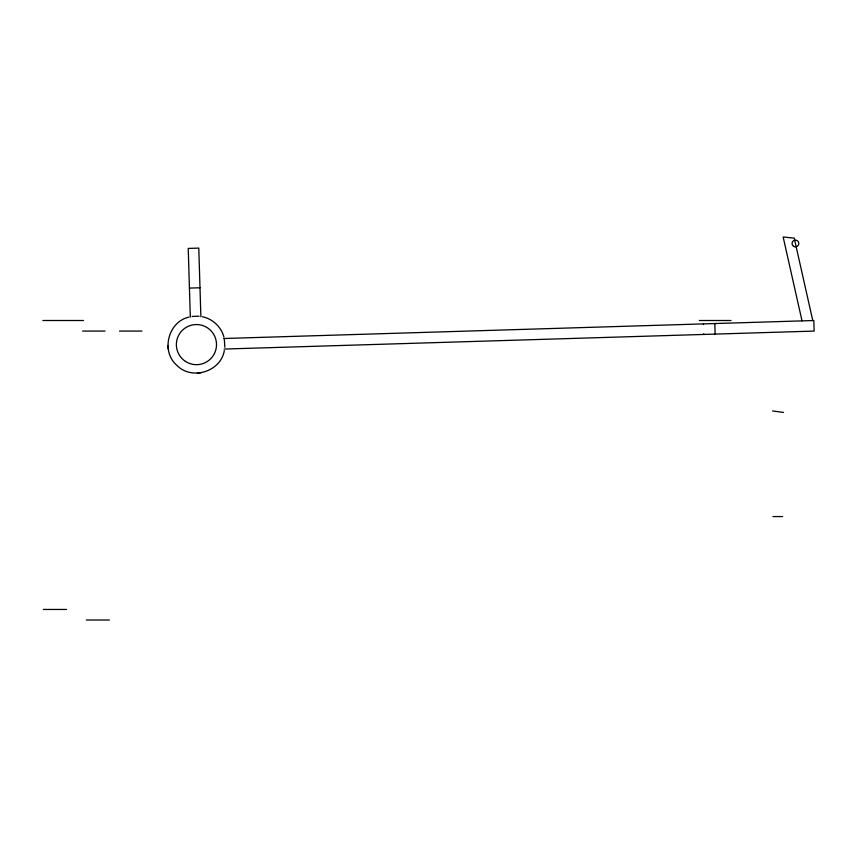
<?xml version="1.0" encoding="UTF-8"?>
<svg xmlns="http://www.w3.org/2000/svg" width="857" height="857" viewBox="0 0 857 857"><rect width="100%" height="100%" fill="white"/><g stroke="black" fill="none" stroke-linecap="round" stroke-linejoin="round"><path stroke-width="1.29" d="M224.33 350.577C220.827 371.681 191.711 380.722 176.853 365.339C160.655 351.381 168.058 321.793 188.926 317.111M224.834 347.267L224.309 338.558M200.817 372.795L197.314 373.116M192.064 316.437L199.092 316.222M189.44 288.091L199.992 287.77M223.784 338.504L813.829 320.529L814.15 331.081L224.106 349.056M42.861 320.507L83.483 320.507M699.323 320.507L730.989 320.507M82.626 331.07L105.036 331.07M119.498 331.07L141.908 331.07M772.95 516.567L782.666 516.567M43.289 609.456L66.514 609.456M86.353 620.018L109.385 620.018M772.575 410.964L783.523 412.431M202.402 316.726C212.643 318.825 221.288 326.999 223.945 337.101M812.779 320.561L794.225 238.128L783.148 236.982L802.023 320.882M168.261 348.992L167.94 345.478M714.824 323.539L715.145 334.101M703.458 323.882L703.479 324.546M703.758 333.78L703.779 334.444M200.881 316.769L198.781 248.102L188.229 248.423L190.318 317.09M185.391 361.365A20.065 20.065 0 0 0 216.478 345.81A20.065 20.065 0 0 0 187.458 326.667A20.065 20.065 0 0 0 185.391 361.365M793.743 246.409A3.374 3.374 0 0 0 798.81 243.484A3.374 3.374 0 0 0 793.743 240.56A3.374 3.374 0 0 0 793.743 246.409"/></g></svg>
